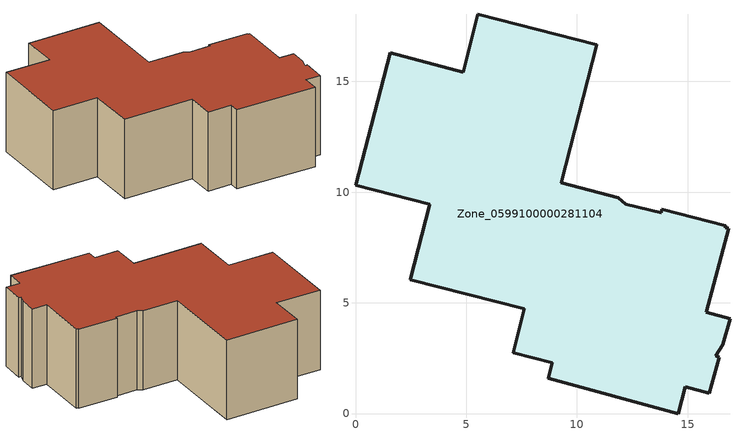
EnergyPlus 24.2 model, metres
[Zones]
Zone_0599100000281104
 floor ground (C_G): 9.3,10.43 11.86,9.75 12.2,9.46 13.8,9.08 13.84,9.23 16.71,8.47 16.7,8.4 16.86,8.36 15.84,4.58 16.91,4.29 16.59,3.1 16.26,2.6 16.44,2.55 15.98,0.91 14.9,1.2 14.59,0 8.7,1.59 8.88,2.29 7.12,2.73 7.62,4.73 2.48,6.03 3.35,9.44 0,10.32 1.56,16.29 4.86,15.42 5.52,18.02 10.89,16.66 z0
 wall outside (C_F): 10.89,16.66 5.52,18.02 4.86,15.42 1.56,16.29 0,10.32 3.35,9.44 2.48,6.03 7.62,4.73 7.12,2.73 8.88,2.29 8.7,1.59 14.59,0 14.9,1.2 15.98,0.91 16.44,2.55 16.26,2.6 16.59,3.1 16.91,4.29 15.84,4.58 16.86,8.36 16.7,8.4 16.71,8.47 13.84,9.23 13.8,9.08 12.2,9.46 11.86,9.75 9.3,10.43 10.89,16.66 z0:6.08
 roof outside (C_R): 11.86,9.75 9.3,10.43 10.89,16.66 5.52,18.02 4.86,15.42 1.56,16.29 0,10.32 3.35,9.44 2.48,6.03 7.62,4.73 7.12,2.73 8.88,2.29 8.7,1.59 14.59,0 14.9,1.2 15.98,0.91 16.44,2.55 16.26,2.6 16.59,3.1 16.91,4.29 15.84,4.58 16.86,8.36 16.7,8.4 16.71,8.47 13.84,9.23 13.8,9.08 12.2,9.46 z6.08
[BUILDING]
Pand.0599100000281104: North Axis=0; Terrain=City; Loads Convergence Tolerance Value=0.04; Temperature Convergence Tolerance Value=0.4; Solar Distribution=FullExterior; Maximum Number of Warmup Days=25; Minimum Number of Warmup Days=1
[Site:Location]
Rotterdam.The.Hague.AP_ZH_NLD Design_Conditions: Latitude=51.96; Longitude=4.45; Time Zone=1; Elevation=-4.5
[SITE:GROUNDTEMPERATURE:BUILDINGSURFACE]
18, 18, 18, 18, 18, 18, 18, 18, 18, 18, 18, 18
[MATERIAL] Thermal Absorptance=0.9; Solar Absorptance=0.7; Visible Absorptance=0.7
Name | Roughness | Thickness | Conductivity | Density | Specific Heat
G.D.1965 | MediumSmooth | 0.15 | 1 | 540 | 1210
F.D.1965 | Rough | 0.3 | 0.857143 | 1920 | 840
R.D.1965 | MediumRough | 0.2 | 0.08 | 1500 | 1000
[CONSTRUCTION]
C_G: G.D.1965
C_F: F.D.1965
C_R: R.D.1965
[ZONE]
Zone_0599100000281104: Type=1; Multiplier=1; Ceiling Height=Autocalculate; Volume=Autocalculate; Floor Area=autocalculate; Part of Total Floor Area=Yes
[ZONEINFILTRATION:DESIGNFLOWRATE]
Infil_Zone_0599100000281104: Zone or ZoneList or Space or SpaceList=Zone_0599100000281104; Schedule=AlwaysOn; Design Flow Rate Calculation Method=Flow/Area; Flow Rate per Floor Area=0.0042; Constant Term Coefficient=1; Temperature Term Coefficient=0; Velocity Term Coefficient=0; Velocity Squared Term Coefficient=0
[HVACTEMPLATE:ZONE:IDEALLOADSAIRSYSTEM]
Zone_0599100000281104: Maximum Heating Supply Air Temperature=50; Minimum Cooling Supply Air Temperature=13; Maximum Heating Supply Air Humidity Ratio=0.0156; Minimum Cooling Supply Air Humidity Ratio=0.0077; Heating Limit=NoLimit; Cooling Limit=NoLimit; Dehumidification Control Type=ConstantSensibleHeatRatio; Cooling Sensible Heat Ratio=0.7; Dehumidification Setpoint=60; Humidification Control Type=None; Humidification Setpoint=30; Outdoor Air Method=None; Outdoor Air Flow Rate per Person=0.00944; Outdoor Air Flow Rate per Zone Floor Area=0; Outdoor Air Flow Rate per Zone=0; Demand Controlled Ventilation Type=None; Outdoor Air Economizer Type=NoEconomizer; Heat Recovery Type=None; Sensible Heat Recovery Effectiveness=0.7; Latent Heat Recovery Effectiveness=0.65
[ZONECONTROL:THERMOSTAT]
ThermostatControl_Zone_0599100000281104: Zone or ZoneList=Zone_0599100000281104; Control Type Schedule=DualSetpointControlType; Control 1=Thermostat_Zone_0599100000281104; Temperature Difference Between Cutout And Setpoint=0
[THERMOSTATSETPOINT:DUALSETPOINT]
Thermostat_Zone_0599100000281104: Heating Setpoint Temperature Schedule=HeatingSetpoint_Zone_0599100000281104; Cooling Setpoint Temperature Schedule=CoolingSetpoint_Zone_0599100000281104
[SCHEDULE:COMPACT]
HeatingSetpoint_Zone_0599100000281104: Through: 12/31, For: AllDays, Until: 24:00, 21
CoolingSetpoint_Zone_0599100000281104: Through: 12/31, For: AllDays, Until: 24:00, 24
DualSetpointControlType: Through: 12/31, For: AllDays, Until: 24:00, 4
AlwaysOn: Through: 12/31, For: AllDays, Until: 24:00, 1
